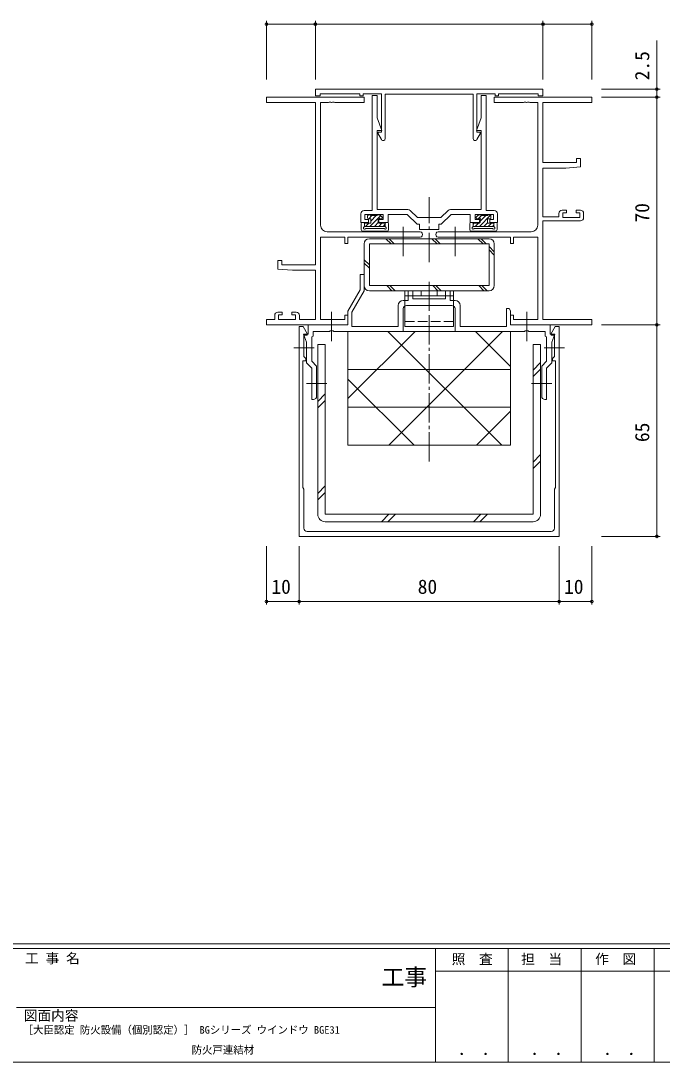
# Model space of a CAD drawing. Units: millimetres on the paper. Extents: x -397 to 397, y -282 to 282.
# Drawn here: x -6.2 to 191, y -282.1 to 38.1 of the extents above; entities that cross this region are included whole.
import ezdxf
from ezdxf.enums import TextEntityAlignment as Align

# ---------------------------------------------------------------- set-up
doc = ezdxf.new("R2010")
doc.units = ezdxf.units.MM
doc.linetypes.add('CHAIN2', pattern=[12, 9, -1, 1, -1])
doc.linetypes.add('DASHED3', pattern=[4, 3, -1])
for name, color, linetype, lineweight in [('0-0_0', 3, 'Continuous', 9), ('0-2_YKK_ZWAK', 4, 'Continuous', 9), ('0-3_YKK_11', 2, 'CHAIN2', 9), ('0-4_YKK_12', 6, 'Continuous', 9), ('0-5_YKK_13', 7, 'Continuous', 9), ('0-6_YKK_D', 7, 'Continuous', 9)]:
    doc.layers.add(name, color=color, linetype=linetype, lineweight=lineweight)
doc.styles.add('ＭＳ ゴシック', font='')
doc.styles.get('ＭＳ ゴシック').set_extended_font_data('MS Gothic')

msp = doc.modelspace()

# ---------------------------------------------------------------- linework, layer by layer
at = {"layer": '0-2_YKK_ZWAK'}
for p, q in [((100.354, -22.523), (100.354, -21.923)), ((100.604, -21.627), (100.359, -21.872)), ((100.654, -21.623), (101.154, -21.623)), ((101.755, -21.823), (100.755, -22.823)), ((104.414, -21.858), (101.149, -25.123)), ((101.354, -21.823), (103.354, -21.823)), ((103.102, -21.823), (101.454, -23.471)), ((103.554, -21.623), (104.054, -21.623)), ((104.266, -21.711), (104.866, -22.311)), ((134.442, -21.711), (133.842, -22.311)), ((135.431, -21.823), (134.434, -22.82)), ((135.154, -21.623), (134.654, -21.623)), ((138.251, -21.697), (134.825, -25.123)), ((136.778, -21.823), (134.854, -23.747)), ((137.354, -21.823), (135.354, -21.823)), ((138.054, -21.623), (137.554, -21.623)), ((138.354, -22.523), (138.354, -21.923)), ((98.454, -26.123), (98.454, -24.223)), ((98.754, -23.923), (99.254, -23.923)), ((99.454, -24.123), (99.454, -25.142)), ((99.455, -24.123), (99.454, -24.124)), ((99.454, -25.123), (105.854, -25.123)), ((100.802, -24.123), (99.802, -25.123)), ((103.854, -23.765), (102.496, -25.123)), ((104.843, -24.123), (103.843, -25.123)), ((104.315, -22.823), (104.654, -22.823)), ((105.854, -24.459), (105.19, -25.123)), ((105.854, -24.123), (105.854, -25.142)), ((106.554, -23.923), (106.054, -23.923)), ((106.854, -24.223), (106.854, -26.123)), ((131.854, -24.223), (131.854, -26.123)), ((132.154, -23.923), (132.654, -23.923)), ((132.854, -24.123), (132.854, -25.142)), ((133.131, -24.123), (132.854, -24.4)), ((139.254, -25.123), (132.854, -25.123)), ((134.478, -24.123), (133.478, -25.123)), ((134.393, -22.823), (134.054, -22.823)), ((137.254, -24.041), (136.172, -25.123)), ((138.519, -24.123), (137.519, -25.123)), ((139.254, -24.735), (138.866, -25.123)), ((139.254, -24.123), (139.254, -25.142)), ((139.954, -23.923), (139.454, -23.923)), ((140.254, -26.123), (140.254, -24.223)), ((98.954, -26.623), (106.354, -26.623)), ((99.837, -25.823), (105.471, -25.823)), ((139.754, -26.623), (132.354, -26.623)), ((138.871, -25.823), (133.237, -25.823)), ((99.354, -30.523), (99.354, -43.323)), ((137.754, -28.923), (100.954, -28.923)), ((107.637, -30.523), (106.037, -28.923)), ((108.637, -30.523), (107.037, -28.923)), ((121.779, -30.523), (120.179, -28.923)), ((122.779, -30.523), (121.179, -28.923)), ((135.921, -30.523), (134.321, -28.923)), ((136.921, -30.523), (135.321, -28.923)), ((139.354, -32.956), (137.754, -31.356)), ((139.354, -43.323), (139.354, -30.523)), ((139.354, -33.956), (137.754, -32.356)), ((100.954, -36.983), (99.354, -35.383)), ((100.954, -37.983), (99.354, -36.383)), ((107.895, -44.923), (106.295, -43.323)), ((108.895, -44.923), (107.295, -43.323)), ((122.037, -44.923), (120.437, -43.323)), ((123.037, -44.923), (121.437, -43.323)), ((136.179, -44.923), (134.579, -43.323)), ((137.179, -44.923), (135.579, -43.323)), ((100.954, -44.923), (137.754, -44.923)), ((111.854, -46.523), (126.854, -46.523)), ((94.354, -78.065), (114.997, -57.423)), ((141.649, -92.423), (106.649, -57.423)), ((106.937, -92.423), (141.937, -57.423)), ((144.354, -68.188), (133.59, -57.423)), ((85.104, -61.423), (85.104, -113.623)), ((87.404, -61.423), (85.104, -61.423)), ((151.304, -61.423), (151.304, -113.623)), ((151.304, -61.423), (153.604, -61.423)), ((153.604, -61.423), (153.604, -113.623)), ((151.304, -69.301), (153.604, -67.001)), ((94.354, -69.09), (144.354, -69.09)), ((151.304, -71.301), (153.604, -69.001)), ((114.708, -92.423), (94.354, -72.069)), ((85.104, -78.932), (87.404, -76.632)), ((85.104, -80.932), (87.404, -78.632)), ((94.354, -80.756), (144.354, -80.756)), ((133.878, -92.423), (144.354, -81.947)), ((151.304, -97.585), (153.604, -95.285)), ((151.304, -99.585), (153.604, -97.285)), ((85.104, -107.216), (87.404, -104.916)), ((85.104, -109.216), (87.404, -106.916)), ((104.682, -115.923), (106.982, -113.623)), ((106.682, -115.923), (108.982, -113.623)), ((132.966, -115.923), (135.266, -113.623)), ((134.966, -115.923), (137.266, -113.623)), ((87.404, -115.923), (151.304, -115.923))]:
    msp.add_line(p, q, dxfattribs=at)
at = {"layer": '0-2_YKK_ZWAK', "linetype": 'DASHED3'}
for p, q in [((116.854, -46.523), (116.854, -44.923)), ((121.854, -46.523), (121.854, -44.923)), ((111.854, -54.323), (126.854, -54.323))]:
    msp.add_line(p, q, dxfattribs=at)
at = {"layer": '0-2_YKK_ZWAK'}
for points in [[(99.454, -24.123), (101.454, -24.123), (101.454, -22.823), (100.654, -22.823)], [(105.854, -24.123), (103.854, -24.123), (103.854, -23.284)], [(132.854, -24.123), (134.854, -24.123), (134.854, -23.284)], [(139.254, -24.123), (137.254, -24.123), (137.254, -22.823), (138.054, -22.823)], [(87.404, -61.423), (87.404, -113.623), (151.304, -113.623)]]:
    msp.add_lwpolyline(points, dxfattribs=at)
for points in [[(100.954, -43.323), (137.754, -43.323), (137.754, -30.523), (100.954, -30.523)], [(111.854, -55.923), (126.854, -55.923), (126.854, -44.923), (111.854, -44.923)], [(144.354, -92.423), (94.354, -92.423), (94.354, -57.423), (144.354, -57.423)]]:
    msp.add_lwpolyline(points, close=True, dxfattribs=at)
for centre, radius, start, end in [((100.654, -21.923), 0.3, 90, 180), ((101.154, -21.823), 0.2, 0, 90), ((103.554, -21.823), 0.2, 90, 180), ((104.054, -21.923), 0.3, 45, 90), ((104.654, -22.523), 0.3, 270, 45), ((134.054, -22.523), 0.3, 135, 270), ((134.654, -21.923), 0.3, 90, 135), ((135.154, -21.823), 0.2, 0, 90), ((137.554, -21.823), 0.2, 90, 180), ((138.054, -21.923), 0.3, 0, 90), ((98.754, -24.223), 0.3, 90, 180), ((99.454, -25.661), 0.3, 120, 309.67173), ((99.254, -24.123), 0.2, 0, 90), ((99.154, -25.142), 0.3, 300, 0), ((100.654, -22.523), 0.3, 180, 270), ((103.854, -22.823), 0.25, 33.05573, 236.94427), ((103.554, -23.284), 0.3, 0, 56.94427), ((104.315, -22.523), 0.3, 213.05573, 270), ((105.854, -25.661), 0.3, 230.32827, 60), ((106.054, -24.123), 0.2, 90, 180), ((106.154, -25.142), 0.3, 180, 240), ((106.554, -24.223), 0.3, 0, 90), ((132.154, -24.223), 0.3, 90, 180), ((132.854, -25.661), 0.3, 120, 309.67173), ((132.654, -24.123), 0.2, 0, 90), ((132.554, -25.142), 0.3, 300, 0), ((134.393, -22.523), 0.3, 270, 326.94427), ((134.854, -22.823), 0.25, 303.05573, 146.94427), ((135.154, -23.284), 0.3, 123.05573, 180), ((138.054, -22.523), 0.3, 270, 0), ((139.254, -25.661), 0.3, 230.32827, 60), ((139.454, -24.123), 0.2, 90, 180), ((139.554, -25.142), 0.3, 180, 240), ((139.954, -24.223), 0.3, 0, 90), ((98.954, -26.123), 0.5, 180, 270), ((99.837, -26.123), 0.3, 90, 129.67173), ((105.471, -26.123), 0.3, 50.32827, 90), ((106.354, -26.123), 0.5, 270, 0), ((132.354, -26.123), 0.5, 180, 270), ((133.237, -26.123), 0.3, 90, 129.67173), ((138.871, -26.123), 0.3, 50.32827, 90), ((139.754, -26.123), 0.5, 270, 0), ((100.954, -30.523), 1.6, 90, 180), ((137.754, -30.523), 1.6, 0, 90), ((100.954, -43.323), 1.6, 180, 270), ((137.754, -43.323), 1.6, 270, 0), ((87.404, -113.623), 2.3, 180, 270), ((151.304, -113.623), 2.3, 270, 0)]:
    msp.add_arc(centre, radius, start, end, dxfattribs=at)
at = {"layer": '0-3_YKK_11'}
for p, q in [((119.354, -36.123), (119.354, -16.123)), ((111.354, -34.238), (111.354, -24.238)), ((127.354, -34.238), (127.354, -24.238)), ((119.354, -51.138), (119.354, -41.138)), ((89.354, -60.423), (89.354, -50.423)), ((149.354, -60.423), (149.354, -50.423)), ((119.354, -97.423), (119.354, -52.423)), ((83.973, -62.424), (77.735, -62.424)), ((154.735, -62.424), (160.974, -62.424)), ((87.873, -73.423), (81.635, -73.423)), ((150.835, -73.423), (157.074, -73.423))]:
    msp.add_line(p, q, dxfattribs=at)
at = {"layer": '0-4_YKK_12'}
for p, q in [((69.354, 20.077), (69.354, 38.077)), ((84.354, 37.077), (69.354, 37.077)), ((84.354, 20.077), (84.354, 38.077)), ((84.354, 20.077), (84.354, 38.077)), ((154.354, 37.077), (84.354, 37.077)), ((154.354, 20.077), (154.354, 38.077)), ((154.354, 20.077), (154.354, 38.077)), ((154.354, 37.077), (169.354, 37.077)), ((169.354, 20.077), (169.354, 38.077)), ((172.354, 17.077), (190.354, 17.077)), ((172.354, 14.577), (190.354, 14.577)), ((172.354, 14.577), (190.354, 14.577)), ((189.354, -55.423), (189.354, 14.577)), ((172.354, -55.423), (190.354, -55.423)), ((172.354, -55.423), (190.354, -55.423)), ((189.354, -120.424), (189.354, -55.423)), ((172.354, -120.424), (190.354, -120.424)), ((69.354, -123.424), (69.354, -141.424)), ((79.354, -123.424), (79.354, -141.424)), ((79.354, -123.424), (79.354, -141.424)), ((159.354, -123.424), (159.354, -141.424)), ((159.354, -123.424), (159.354, -141.424)), ((169.354, -123.424), (169.354, -141.424)), ((79.354, -140.424), (69.354, -140.424)), ((79.354, -140.424), (159.354, -140.424)), ((159.354, -140.424), (169.354, -140.424))]:
    msp.add_line(p, q, dxfattribs=at)
msp.add_lwpolyline([(189.354, 14.577), (189.354, 17.077), (189.354, 31.977)], dxfattribs=at)
for centre in [(69.354, 37.077), (84.354, 37.077), (84.354, 37.077), (154.354, 37.077), (154.354, 37.077), (169.354, 37.077), (189.354, 17.077), (189.354, 14.577), (189.354, 14.577), (189.354, -55.423), (189.354, -55.423), (189.354, -120.424), (69.354, -140.424), (79.354, -140.424), (79.354, -140.424), (159.354, -140.424), (159.354, -140.424), (169.354, -140.424)]:
    msp.add_circle(centre, 0.425, dxfattribs=at)
at = {"layer": '0-5_YKK_13'}
for p, q in [((166.854, -21.123), (166.854, -22.423)), ((87.984, -26.793), (116.539, -26.793)), ((122.169, -26.793), (150.724, -26.793)), ((111.354, -50.423), (111.354, -57.423)), ((126.354, -49.423), (112.354, -49.423)), ((156.854, -118.924), (81.854, -118.924))]:
    msp.add_line(p, q, dxfattribs=at)
for points in [[(154.354, 17.077), (84.354, 17.077), (84.354, 14.977), (85.854, 14.977), (85.854, 15.677), (98.054, 15.677), (98.054, 14.977), (99.054, 14.977), (99.054, 15.677), (104.654, 15.677), (104.654, 3.877), (103.728, 3.877), (103.531, 3.537), (104.649, 1.6)], [(134.059, 1.6), (135.178, 3.537), (134.981, 3.877), (134.054, 3.877), (134.054, 15.677), (139.654, 15.677), (139.654, 14.977), (140.654, 14.977), (140.654, 15.677), (152.854, 15.677), (152.854, 14.977), (154.354, 14.977), (154.354, 17.077)], [(84.354, -36.923), (84.354, 12.947), (69.354, 12.947), (69.354, 14.577), (99.354, 14.577), (99.354, 12.947), (90.313, 12.947), (90.129, 13.067), (89.579, 13.067), (89.396, 12.947), (89.313, 12.947), (89.129, 13.067), (88.579, 13.067), (88.396, 12.947), (85.984, 12.947), (85.984, -24.793)], [(99.354, -20.223), (101.854, -20.223), (101.854, 15.077), (103.354, 15.077), (103.354, 8.301), (104.783, 4.377), (103.354, 4.377), (103.354, -19.923), (112.84, -19.923)], [(105.854, 1.923), (105.854, 15.577), (132.854, 15.577), (132.854, 1.923)], [(125.869, -19.923), (135.354, -19.923), (135.354, 4.377), (133.926, 4.377), (135.354, 8.301), (135.354, 15.077), (136.854, 15.077)], [(136.854, 15.077), (136.854, -20.223), (139.354, -20.223)], [(152.724, -24.793), (152.724, 12.947), (150.313, 12.947), (150.129, 13.067), (149.579, 13.067), (149.396, 12.947), (149.313, 12.947), (149.129, 13.067), (148.579, 13.067), (148.396, 12.947), (139.354, 12.947), (139.354, 14.577), (169.354, 14.577), (169.354, 12.947), (154.354, 12.947), (154.354, -5.523), (164.654, -5.523), (164.654, -4.223), (165.854, -4.223), (165.854, -6.829), (161.354, -7.223), (154.354, -7.223), (154.354, -22.223), (159.254, -22.223), (159.254, -21.123)], [(140.354, -21.223), (140.354, -23.923), (138.054, -23.923), (138.054, -23.023), (139.154, -23.023), (139.154, -21.423), (133.454, -21.423), (133.454, -23.023), (135.054, -23.023), (135.054, -23.923), (131.954, -23.923), (131.954, -21.423), (126.076, -21.423), (123.076, -24.423), (122.354, -24.423), (122.354, -26.123), (116.354, -26.123), (116.354, -24.423), (115.633, -24.423), (112.633, -21.423), (106.754, -21.423), (106.754, -23.923), (103.654, -23.923), (103.654, -23.023), (105.254, -23.023), (105.254, -21.423), (99.554, -21.423), (99.554, -23.023), (100.654, -23.023), (100.654, -23.923), (98.354, -23.923), (98.354, -21.223)], [(113.547, -20.216), (115.754, -22.423), (122.954, -22.423), (125.161, -20.216)], [(160.254, -20.123), (161.554, -20.123), (161.554, -20.923), (160.454, -20.923), (160.454, -22.423), (165.654, -22.423), (165.654, -20.923), (164.554, -20.923), (164.554, -20.123), (165.854, -20.123)], [(165.854, -23.423), (154.354, -23.423), (154.354, -53.793), (169.354, -53.793), (169.354, -55.423), (144.354, -55.423), (144.354, -52.423), (145.254, -52.423), (145.254, -53.793), (152.724, -53.793), (152.724, -28.423), (145.254, -28.423), (145.254, -30.423), (144.354, -30.423), (144.354, -28.423), (122.169, -28.423)], [(116.539, -28.423), (94.354, -28.423), (94.354, -30.423), (93.454, -30.423), (93.454, -28.423), (85.984, -28.423), (85.984, -53.793), (93.454, -53.793), (93.454, -52.423), (94.354, -52.423), (94.354, -55.423), (69.354, -55.423), (69.354, -53.793), (71.854, -53.793), (71.854, -52.523)], [(79.454, -52.523), (79.454, -53.793), (84.354, -53.793), (84.354, -38.623), (77.354, -38.623), (72.854, -38.229), (72.854, -35.623), (74.054, -35.623), (74.054, -36.923), (84.354, -36.923)], [(83.754, -78.323), (83.254, -78.323), (83.254, -68.723), (81.654, -67.123), (81.654, -60.774), (80.726, -58.223), (82.154, -58.223), (82.154, -55.423), (94.354, -55.423), (94.354, -51.223), (98.154, -44.641), (98.154, -39.923), (99.354, -39.923), (99.354, -44.963), (95.554, -51.545), (95.554, -55.923), (109.854, -55.923), (109.854, -49.423)], [(111.354, -47.923), (112.854, -47.923), (112.854, -44.923), (114.354, -44.923), (114.354, -47.423), (124.354, -47.423), (124.354, -44.923), (125.854, -44.923), (125.854, -47.923), (127.354, -47.923)], [(153.954, -77.323), (153.954, -68.102), (155.454, -66.602), (155.454, -59.123), (155.054, -58.892), (155.054, -57.423), (150.025, -57.423), (149.834, -57.28), (148.875, -57.28), (148.684, -57.423), (127.354, -57.423), (127.354, -50.423)], [(128.854, -49.423), (128.854, -55.923), (143.154, -55.923), (143.154, -50.423), (143.954, -50.423), (144.354, -51.116), (144.354, -55.423), (156.554, -55.423), (156.554, -58.223), (157.983, -58.223), (157.054, -60.774), (157.054, -67.123), (155.454, -68.723), (155.454, -78.323), (154.954, -78.323)], [(72.854, -51.523), (74.154, -51.523), (74.154, -52.323), (73.054, -52.323), (73.054, -53.793), (78.254, -53.793), (78.254, -52.323), (77.154, -52.323), (77.154, -51.523), (78.454, -51.523)], [(79.354, -120.424), (159.354, -120.424), (159.354, -55.924), (158.054, -55.924), (156.731, -58.216), (156.928, -58.556), (157.854, -58.556), (157.854, -65.124), (157.554, -65.424), (157.254, -65.724), (157.254, -66.424), (158.154, -66.424), (158.154, -105.424), (157.854, -105.944), (157.854, -117.924)], [(80.854, -117.924), (80.854, -105.944), (80.554, -105.424), (80.554, -66.424), (81.454, -66.424), (81.454, -65.724), (81.154, -65.424), (80.854, -65.124), (80.854, -58.556), (81.781, -58.556), (81.978, -58.216), (80.654, -55.924), (79.354, -55.924), (79.354, -120.424)], [(111.354, -57.423), (90.025, -57.423), (89.834, -57.28), (88.875, -57.28), (88.684, -57.423), (83.654, -57.423), (83.654, -58.892), (83.254, -59.123), (83.254, -66.602), (84.754, -68.102), (84.754, -77.323)]]:
    msp.add_lwpolyline(points, dxfattribs=at)
for centre, radius, start, end in [((105.209, 1.923), 0.646, 209.99999, 0), ((133.5, 1.923), 0.646, 180, 330.00001), ((99.354, -21.223), 1, 90.00001, 179.99999), ((112.84, -20.923), 1, 45.00003, 90.00002), ((125.869, -20.923), 1, 89.99998, 134.99997), ((139.354, -21.223), 1, 0.00001, 89.99999), ((160.254, -21.123), 1, 90.00001, 179.99999), ((165.854, -21.123), 1, 0.00001, 89.99999), ((87.984, -24.793), 2, 180.00001, 269.99999), ((150.724, -24.793), 2, 270.00001, 359.99999), ((165.854, -22.423), 1, 270.00001, 359.99999), ((116.539, -27.608), 0.815, 269.99999, 90.00001), ((122.169, -27.608), 0.815, 89.99999, 270.00001), ((111.354, -49.423), 1.5, 90.00001, 179.99999), ((127.354, -49.423), 1.5, 0.00001, 89.99999), ((112.354, -50.423), 1, 90.00001, 179.99999), ((126.354, -50.423), 1, 0.00001, 89.99999), ((72.854, -52.523), 1, 90.00001, 179.99999), ((78.454, -52.523), 1, 0.00001, 89.99999), ((83.754, -77.323), 1, 270.00001, 359.99999), ((154.954, -77.323), 1, 180.00001, 269.99999), ((81.854, -117.924), 1, 180, 270), ((156.854, -117.924), 1, 270, 0)]:
    msp.add_arc(centre, radius, start, end, dxfattribs=at)
at = {"layer": '0-6_YKK_D'}
for p, q in [((376.092, -245.7), (-393.908, -245.7)), ((338.292, -247.1), (-393.908, -247.1)), ((121.292, -247.1), (121.292, -282.1)), ((143.692, -247.1), (143.692, -282.1)), ((166.092, -247.1), (166.092, -282.1)), ((188.492, -247.1), (188.492, -282.1)), ((189.476, -254.099), (121.292, -254.099)), ((189.476, -254.099), (209.492, -254.099)), ((-7.508, -265.299), (121.292, -265.299)), ((-393.908, -282.1), (338.292, -282.1))]:
    msp.add_line(p, q, dxfattribs=at)

# ---------------------------------------------------------------- texts
at = {"layer": '0-0_0', "style": 'ＭＳ ゴシック'}
for s, p in [('［大臣認定 防火設備（個別認定）］ BGシリーズ ウインドウ BGE31', (-5.661, -274.049)), ('防火戸連結材', (46.309, -280.225))]:
    msp.add_text(s, height=2.346, dxfattribs=at).set_placement(p, align=Align.BOTTOM_LEFT)
at = {"layer": '0-4_YKK_12', "style": 'ＭＳ ゴシック'}
for s, p in [('2.5', (188.354, 19.777)), ('70', (188.354, -23.943)), ('65', (188.354, -91.444))]:
    msp.add_text(s, height=4.399, rotation=90, dxfattribs=at).set_placement(p, align=Align.BOTTOM_LEFT)
for s, p in [('10', (70.834, -139.424)), ('80', (115.834, -139.424)), ('10', (160.834, -139.424))]:
    msp.add_text(s, height=4.399, dxfattribs=at).set_placement(p, align=Align.BOTTOM_LEFT)
at = {"layer": '0-6_YKK_D', "style": 'ＭＳ ゴシック'}
for s, height, p in [('工 事 名', 3.079, (-4.896, -252.633)), ('照  査', 3.079, (126.281, -252.88)), ('担  当', 3.079, (147.646, -252.88)), ('作  図', 3.079, (170.412, -252.862)), ('工事', 5.132, (104.723, -260.056)), ('図面内容', 3.079, (-5.291, -270.248)), (' ． ．', 3.592, (125.747, -281.046)), (' ． ．', 3.592, (148.147, -281.046)), (' ． ．', 3.592, (170.547, -281.046))]:
    msp.add_text(s, height=height, dxfattribs=at).set_placement(p, align=Align.BOTTOM_LEFT)

doc.saveas('drawing.dxf')
